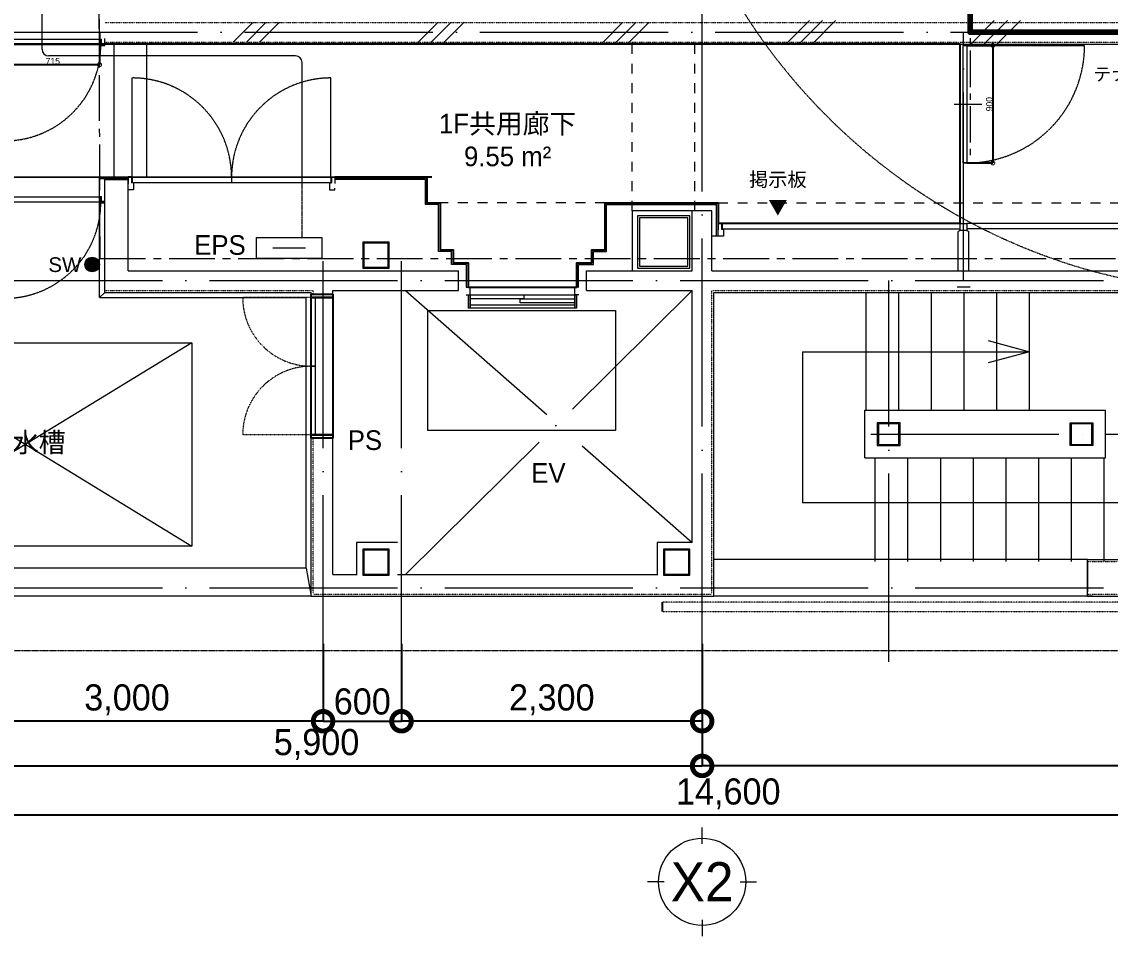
# Model space of a CAD drawing. Header units: millimetres. Extents: x 66582 to 239543, y 3715 to 66615.
# Drawn here: x 73208 to 81535, y 16918 to 23917 of the extents above; entities that cross this region are included whole.
import ezdxf

# ---------------------------------------------------------------- set-up
doc = ezdxf.new("R2010")
doc.units = ezdxf.units.MM
doc.set_wipeout_variables(frame=1)
for name, pattern in [('ACAD_ISO04W100', [30, 24, -3, 0, -3]), ('CENTER', [10.6, 7, -1.2, 1.2, -1.2]), ('DASHED1', [2.5, 1.25, -1.25]), ('ISO-08 一点鎖線', [9.144, 6.096, -0.762, 1.524, -0.762]), ('ISO-10 一点短鎖線', [4.699, 3.048, -0.762, 0.127, -0.762]), ('VW-01 短破線', [2.116125, 1.058062, -1.058062]), ('ラインタイプ-11', [2.116537, 1.058463, -1.058075]), ('ラインタイプ-15', [3.303674, 1.651837, -0.825919, 0.00254, -0.823379]), ('ラインタイプ-35', [1.058062, 0.352679, -0.705383])]:
    doc.linetypes.add(name, pattern=pattern)
doc.layers.get('Defpoints').update_dxf_attribs({"color": 252})
for name, color, linetype, lineweight in [('1-0通芯', 2, 'ACAD_ISO04W100', 5), ('1-1 躯体', 6, 'Continuous', 18), ('1-12 天伏図', 1, 'Continuous', 13), ('1-16 雑工事', 2, 'Continuous', 13), ('1-18 敷地境界線', 6, 'Continuous', 20), ('1-21 寸法', 3, 'Continuous', 13), ('1-3 内装仕上', 7, 'Continuous', 15), ('1-4 金属建具類', 1, 'Continuous', 13), ('10-12 ハッチ', 50, 'Continuous', 13), ('2-0 通芯（内装用）', 1, 'CENTER', 5), ('2-9 室名', 150, 'Continuous', 13), ('3-5 照明SW', 30, 'Continuous', 13), ('C-0 リースライン図', 11, 'Continuous', 30), ('一般', 7, 'Continuous', 5), ('非常照明_プロット', 7, 'Continuous', 5)]:
    doc.layers.add(name, color=color, linetype=linetype, lineweight=lineweight)
doc.styles.add('MSPゴシック', font='MS PGothic.ttf')
doc.styles.get("Standard").update_dxf_attribs({"font": 'arial.ttf'})
doc.dimstyles.new('YS100S', dxfattribs={"dimscale": 100, "dimtxt": 2.5, "dimasz": 3, "dimexe": 0, "dimexo": 0.5, "dimgap": 0.5, "dimtad": 1, "dimdsep": 46, "dimlunit": 6, "dimtxsty": 'MSPゴシック', "dimblk": 'DOTSMALL', "dimcen": 3, "dimclrd": 140, "dimclre": 8, "dimclrt": 256, "dimaunit": 1, "dimazin": 0, "dimtfac": 1, "dimtmove": 2, "dimatfit": 3, "dimldrblk": 'DOTSMALL', "dimfxl": 6, "dimfxlon": 1, "dimtolj": 1, "dimtzin": 0, "dimarcsym": 0})
doc.dimstyles.new('YS20S', dxfattribs={"dimscale": 20, "dimtxt": 2.5, "dimasz": 3, "dimexe": 0, "dimexo": 0, "dimgap": 0.1, "dimtad": 1, "dimdec": 3, "dimdsep": 46, "dimlunit": 6, "dimtxsty": 'MSPゴシック', "dimblk": 'DOTSMALL', "dimcen": -3, "dimclrd": 4, "dimclre": 8, "dimclrt": 256, "dimaunit": 1, "dimazin": 0, "dimtfac": 1, "dimtdec": 3, "dimtmove": 2, "dimatfit": 3, "dimldrblk": 'DOTSMALL', "dimfxl": 6, "dimtolj": 1, "dimtzin": 0, "dimarcsym": 1})

# ---------------------------------------------------------------- blocks, each defined once
blk = doc.blocks.new('_DotSmall')
at = {"color": 0, "linetype": 'ByBlock', "const_width": 0.5}
blk.add_lwpolyline([(-0.0625, 0, 1), (0.0625, 0, 1)], format="xyb", close=True, dxfattribs=at)
blk = doc.blocks.new('*D35')
at = {"layer": '1-21 寸法', "color": 8, "lineweight": -2, "ltscale": 80, "transparency": 16777216}
for p, q in [((72512.7, 18822), (72512.7, 18222)), ((78412.7, 18822), (78412.7, 18222))]:
    blk.add_line(p, q, dxfattribs=at)
at = {"layer": '1-21 寸法', "lineweight": -2, "ltscale": 80, "transparency": 16777216}
blk.add_line((72512.7, 18222), (78412.7, 18222), dxfattribs=at)
at = {"layer": 'Defpoints', "color": 0, "ltscale": 80, "transparency": 16777216}
for p in [(72512.7, 19205.8), (78412.7, 19205.8), (78412.7, 18222)]:
    blk.add_point(p, dxfattribs=at)
at = {"layer": '1-21 寸法', "lineweight": -2, "ltscale": 80, "transparency": 16777216, "xscale": 300, "yscale": 300, "zscale": 300, "rotation": 180}
blk.add_blockref('_DotSmall', (72512.7, 18222), dxfattribs=at)
at = {"layer": '1-21 寸法', "lineweight": -2, "ltscale": 80, "transparency": 16777216, "xscale": 300, "yscale": 300, "zscale": 300}
blk.add_blockref('_DotSmall', (78412.7, 18222), dxfattribs=at)
at = {"layer": '1-21 寸法', "ltscale": 80, "transparency": 16777216, "insert": (75462.7, 18385.7), "char_height": 200, "attachment_point": 5, "style": 'MSPゴシック'}
blk.add_mtext('\\A1;5,900', dxfattribs=at)
blk = doc.blocks.new('*D36')
at = {"layer": '1-21 寸法', "color": 8, "lineweight": -2, "ltscale": 80, "transparency": 16777216}
for p, q in [((78412.7, 18822), (78412.7, 18222)), ((85912.7, 18822), (85912.7, 18222))]:
    blk.add_line(p, q, dxfattribs=at)
at = {"layer": '1-21 寸法', "lineweight": -2, "ltscale": 80, "transparency": 16777216}
blk.add_line((85912.7, 18222), (78412.7, 18222), dxfattribs=at)
at = {"layer": 'Defpoints', "color": 0, "ltscale": 80, "transparency": 16777216}
for p in [(78412.7, 19205.8), (85912.7, 19205.8), (78412.7, 18222)]:
    blk.add_point(p, dxfattribs=at)
at = {"layer": '1-21 寸法', "lineweight": -2, "ltscale": 80, "transparency": 16777216, "xscale": 300, "yscale": 300, "zscale": 300, "rotation": 180}
blk.add_blockref('_DotSmall', (78412.7, 18222), dxfattribs=at)
at = {"layer": '1-21 寸法', "lineweight": -2, "ltscale": 80, "transparency": 16777216, "xscale": 300, "yscale": 300, "zscale": 300}
blk.add_blockref('_DotSmall', (85912.7, 18222), dxfattribs=at)
at = {"layer": '1-21 寸法', "ltscale": 80, "transparency": 16777216, "insert": (82162.7, 18385.7), "char_height": 200, "attachment_point": 5, "style": 'MSPゴシック'}
blk.add_mtext('\\A1;7,500', dxfattribs=at)
blk = doc.blocks.new('*D37')
at = {"layer": '1-21 寸法', "color": 8, "lineweight": -2, "ltscale": 80, "transparency": 16777216}
for p, q in [((75512.7, 19155.8), (75512.7, 18563.9)), ((76112.7, 19155.8), (76112.7, 18563.9))]:
    blk.add_line(p, q, dxfattribs=at)
at = {"layer": '1-21 寸法', "lineweight": -2, "ltscale": 80, "transparency": 16777216}
blk.add_line((75512.7, 18563.9), (76112.7, 18563.9), dxfattribs=at)
at = {"layer": 'Defpoints', "color": 0, "ltscale": 80, "transparency": 16777216}
for p in [(75512.7, 19205.8), (76112.7, 19205.8), (76112.7, 18563.9)]:
    blk.add_point(p, dxfattribs=at)
at = {"layer": '1-21 寸法', "lineweight": -2, "ltscale": 80, "transparency": 16777216, "xscale": 300, "yscale": 300, "zscale": 300, "rotation": 180}
blk.add_blockref('_DotSmall', (75512.7, 18563.9), dxfattribs=at)
at = {"layer": '1-21 寸法', "lineweight": -2, "ltscale": 80, "transparency": 16777216, "xscale": 300, "yscale": 300, "zscale": 300}
blk.add_blockref('_DotSmall', (76112.7, 18563.9), dxfattribs=at)
at = {"layer": '1-21 寸法', "ltscale": 80, "transparency": 16777216, "insert": (75812.7, 18713.9), "char_height": 200, "attachment_point": 5, "style": 'MSPゴシック'}
blk.add_mtext('\\A1;600', dxfattribs=at)
blk = doc.blocks.new('*D38')
at = {"layer": '1-21 寸法', "color": 8, "lineweight": -2, "ltscale": 80, "transparency": 16777216}
for p, q in [((76112.7, 19155.8), (76112.7, 18563.9)), ((78412.7, 19155.8), (78412.7, 18563.9))]:
    blk.add_line(p, q, dxfattribs=at)
at = {"layer": '1-21 寸法', "lineweight": -2, "ltscale": 80, "transparency": 16777216}
blk.add_line((78412.7, 18563.9), (76112.7, 18563.9), dxfattribs=at)
at = {"layer": 'Defpoints', "color": 0, "ltscale": 80, "transparency": 16777216}
for p in [(76112.7, 19205.8), (78412.7, 19205.8), (76112.7, 18563.9)]:
    blk.add_point(p, dxfattribs=at)
at = {"layer": '1-21 寸法', "lineweight": -2, "ltscale": 80, "transparency": 16777216, "xscale": 300, "yscale": 300, "zscale": 300, "rotation": 180}
blk.add_blockref('_DotSmall', (76112.7, 18563.9), dxfattribs=at)
at = {"layer": '1-21 寸法', "lineweight": -2, "ltscale": 80, "transparency": 16777216, "xscale": 300, "yscale": 300, "zscale": 300}
blk.add_blockref('_DotSmall', (78412.7, 18563.9), dxfattribs=at)
at = {"layer": '1-21 寸法', "ltscale": 80, "transparency": 16777216, "insert": (77262.7, 18727.5), "char_height": 200, "attachment_point": 5, "style": 'MSPゴシック'}
blk.add_mtext('\\A1;2,300', dxfattribs=at)
blk = doc.blocks.new('*D40')
at = {"layer": '1-21 寸法', "color": 8, "lineweight": -2, "ltscale": 80, "transparency": 16777216}
for p, q in [((71312.7, 18444.2), (71312.7, 17844.2)), ((85912.7, 18444.2), (85912.7, 17844.2))]:
    blk.add_line(p, q, dxfattribs=at)
at = {"layer": '1-21 寸法', "lineweight": -2, "ltscale": 80, "transparency": 16777216}
blk.add_line((85912.7, 17844.2), (71312.7, 17844.2), dxfattribs=at)
at = {"layer": 'Defpoints', "color": 0, "ltscale": 80, "transparency": 16777216}
for p in [(71312.7, 19526.6), (85912.7, 19205.8), (71312.7, 17844.2)]:
    blk.add_point(p, dxfattribs=at)
at = {"layer": '1-21 寸法', "lineweight": -2, "ltscale": 80, "transparency": 16777216, "xscale": 300, "yscale": 300, "zscale": 300, "rotation": 180}
blk.add_blockref('_DotSmall', (71312.7, 17844.2), dxfattribs=at)
at = {"layer": '1-21 寸法', "lineweight": -2, "ltscale": 80, "transparency": 16777216, "xscale": 300, "yscale": 300, "zscale": 300}
blk.add_blockref('_DotSmall', (85912.7, 17844.2), dxfattribs=at)
at = {"layer": '1-21 寸法', "ltscale": 80, "transparency": 16777216, "insert": (78612.7, 18007.9), "char_height": 200, "attachment_point": 5, "style": 'MSPゴシック'}
blk.add_mtext('\\A1;14,600', dxfattribs=at)
blk = doc.blocks.new('*D44')
at = {"layer": '1-21 寸法', "color": 8, "lineweight": -2, "ltscale": 80, "transparency": 16777216}
for p, q in [((72512.7, 19155.8), (72512.7, 18563.9)), ((75512.7, 19155.8), (75512.7, 18563.9))]:
    blk.add_line(p, q, dxfattribs=at)
at = {"layer": '1-21 寸法', "lineweight": -2, "ltscale": 80, "transparency": 16777216}
blk.add_line((75512.7, 18563.9), (72512.7, 18563.9), dxfattribs=at)
at = {"layer": 'Defpoints', "color": 0, "ltscale": 80, "transparency": 16777216}
for p in [(72512.7, 19205.8), (75512.7, 19205.8), (72512.7, 18563.9)]:
    blk.add_point(p, dxfattribs=at)
at = {"layer": '1-21 寸法', "lineweight": -2, "ltscale": 80, "transparency": 16777216, "xscale": 300, "yscale": 300, "zscale": 300, "rotation": 180}
blk.add_blockref('_DotSmall', (72512.7, 18563.9), dxfattribs=at)
at = {"layer": '1-21 寸法', "lineweight": -2, "ltscale": 80, "transparency": 16777216, "xscale": 300, "yscale": 300, "zscale": 300}
blk.add_blockref('_DotSmall', (75512.7, 18563.9), dxfattribs=at)
at = {"layer": '1-21 寸法', "ltscale": 80, "transparency": 16777216, "insert": (74012.7, 18727.5), "char_height": 200, "attachment_point": 5, "style": 'MSPゴシック'}
blk.add_mtext('\\A1;3,000', dxfattribs=at)
blk = doc.blocks.new('*D27')
at = {"layer": 'Defpoints', "color": 8, "lineweight": -2, "ltscale": 80, "transparency": 16777216}
for p, q in [((73087.7, 23836), (73087.7, 23588.2)), ((73802.7, 23834.3), (73802.7, 23588.2))]:
    blk.add_line(p, q, dxfattribs=at)
at = {"layer": 'Defpoints', "color": 4, "lineweight": -2, "ltscale": 80, "transparency": 16777216}
blk.add_line((73802.7, 23588.2), (73087.7, 23588.2), dxfattribs=at)
at = {"layer": 'Defpoints', "color": 0, "ltscale": 80, "transparency": 16777216}
for p in [(73087.7, 23836), (73802.7, 23834.3), (73087.7, 23588.2)]:
    blk.add_point(p, dxfattribs=at)
at = {"layer": 'Defpoints', "color": 4, "lineweight": -2, "ltscale": 80, "transparency": 16777216, "xscale": 60, "yscale": 60, "zscale": 60, "rotation": 180}
blk.add_blockref('_DotSmall', (73087.7, 23588.2), dxfattribs=at)
at = {"layer": 'Defpoints', "color": 4, "lineweight": -2, "ltscale": 80, "transparency": 16777216, "xscale": 60, "yscale": 60, "zscale": 60}
blk.add_blockref('_DotSmall', (73802.7, 23588.2), dxfattribs=at)
at = {"layer": 'Defpoints', "ltscale": 80, "transparency": 16777216, "insert": (73445.2, 23615.2), "char_height": 50, "attachment_point": 5, "style": 'MSPゴシック'}
blk.add_mtext('\\A1;715', dxfattribs=at)
blk = doc.blocks.new('*D28')
at = {"layer": 'Defpoints', "color": 8, "lineweight": -2, "ltscale": 80, "transparency": 16777216}
for p, q in [((80438.7, 23736), (80636.9, 23736)), ((80438.7, 22836), (80636.9, 22836))]:
    blk.add_line(p, q, dxfattribs=at)
at = {"layer": 'Defpoints', "color": 4, "lineweight": -2, "ltscale": 80, "transparency": 16777216}
blk.add_line((80636.9, 23736), (80636.9, 22836), dxfattribs=at)
at = {"layer": 'Defpoints', "color": 0, "ltscale": 80, "transparency": 16777216}
for p in [(80438.7, 23736), (80438.7, 22836), (80636.9, 22836)]:
    blk.add_point(p, dxfattribs=at)
at = {"layer": 'Defpoints', "color": 4, "lineweight": -2, "ltscale": 80, "transparency": 16777216, "xscale": 60, "yscale": 60, "zscale": 60}
for p, rotation in [((80636.9, 23736), 90), ((80636.9, 22836), 270)]:
    blk.add_blockref('_DotSmall', p, dxfattribs=dict(at, rotation=rotation))
at = {"layer": 'Defpoints', "ltscale": 80, "transparency": 16777216, "insert": (80609.9, 23286), "char_height": 50, "attachment_point": 5, "rotation": 90, "style": 'MSPゴシック'}
blk.add_mtext('\\A1;900', dxfattribs=at)
blk = doc.blocks.new('グループ-1760')
at = {"layer": '非常照明_プロット', "color": 94, "linetype": 'VW-01 短破線', "lineweight": 18, "true_color": 0x00aa00, "transparency": 33554687}
blk.add_circle((2864.1, 39887.7), 4600, dxfattribs=at)
blk = doc.blocks.new('グループ-22')
at = {"color": 255, "linetype": 'Continuous', "lineweight": 20, "transparency": 33554687}
blk.add_wipeout([(51034.2, 16439.4), (51534.2, 16439.4), (51534.2, 16279.4), (51034.2, 16279.4)], dxfattribs=at).dxf.layer = '一般'
at = {"layer": '一般', "color": 7, "linetype": 'Continuous', "lineweight": 20, "transparency": 33554687}
blk.add_line((51159.2, 16359.4), (51409.2, 16359.4), dxfattribs=at)
at = {"layer": '一般', "color": 7, "linetype": 'Continuous', "lineweight": 20, "transparency": 33554687, "flags": 128}
blk.add_lwpolyline([(51034.2, 16439.4), (51534.2, 16439.4), (51534.2, 16279.4), (51034.2, 16279.4)], close=True, dxfattribs=at)

msp = doc.modelspace()

# ---------------------------------------------------------------- hatches: boundary and pattern name
at = {"layer": '10-12 ハッチ', "true_color": 0xaaaaaa, "transparency": 33554687}
h = msp.add_hatch(dxfattribs=at)
h.set_pattern_fill('RC', color=253, scale=50, style=0, pattern_type=2)
h.set_pattern_definition([(45, (79104.3, 63394.6), (-707.107, 707.107), []), (45, (79204.3, 63394.6), (-707.107, 707.107), []), (45, (79304.3, 63394.6), (-707.107, 707.107), [])])
h.paths.add_polyline_path([(85182.6818, 29470.9572), (85857.6814, 29480.9571), (85857.6814, 29065.9574), (85872.6814, 29065.9574), (85872.6814, 29050.9574), (86022.6814, 29050.9574), (86022.6814, 29650.9572), (79274.6814, 29650.9572), (79274.6814, 29470.9572)])
h.paths.add_polyline_path([(85857.6814, 29060.9573), (85855.1816, 29050.9574), (85857.6814, 29050.9574)])
h.paths.add_polyline_path([(71247.2739, 29650.9572), (71247.2739, 25450.6727), (71269.117, 25450.6727), (71269.117, 24913.6906), (71247.2739, 24913.6906), (71247.2739, 23275.9572), (72567.6816, 23275.9572), (72567.6816, 22470.957), (72567.6818, 22470.957), (72747.6816, 22470.957), (72747.6816, 22543.4572), (73047.6816, 22543.4572), (73047.6814, 22543.4572), (73047.6814, 22708.4572), (73047.6816, 22708.4572), (72732.6816, 22708.4572), (72732.6816, 23760.9572), (73047.6816, 23760.9572), (73047.6814, 23760.9572), (73047.6814, 23910.9572), (73047.6816, 23910.9572), (72567.6816, 23910.9572), (72567.6816, 23425.9572), (71427.2739, 23425.9572), (71427.2739, 29470.9572), (72567.6818, 29470.9572), (72567.6818, 29050.9574), (73047.6814, 29050.9574), (73047.6814, 29050.9572), (73047.6814, 29470.9572), (77877.6818, 29470.9572), (77877.6818, 29050.9574), (78357.6814, 29050.9574), (78357.6814, 29470.9572), (78467.6814, 29470.9572), (78467.6814, 29650.9572)])
h.paths.add_polyline_path([(72607.6818, 29437.1109), (72607.6818, 29144.8035), (72607.6818, 29090.9574), (72661.5279, 29090.9574), (72953.8353, 29090.9574), (73007.6814, 29090.9574), (73007.6814, 29144.8035), (73007.6814, 29437.1109), (73007.6814, 29490.957), (72953.8353, 29490.957), (72661.5279, 29490.957), (72607.6818, 29490.957)], flags=16)
h.paths.add_polyline_path([(72623.0664, 29437.1109), (72623.0664, 29144.8035), (72623.0664, 29106.342), (72661.5279, 29106.342), (72953.8353, 29106.342), (72992.2968, 29106.342), (72992.2968, 29144.8035), (72992.2968, 29437.1109), (72992.2968, 29475.5724), (72953.8353, 29475.5724), (72661.5279, 29475.5724), (72623.0664, 29475.5724)], flags=0)
h.paths.add_polyline_path([(77917.6818, 29437.1109), (77917.6818, 29144.8035), (77917.6818, 29090.9574), (77971.5279, 29090.9574), (78263.8353, 29090.9574), (78317.6814, 29090.9574), (78317.6814, 29144.8035), (78317.6814, 29437.1109), (78317.6814, 29490.957), (78263.8353, 29490.957), (77971.5279, 29490.957), (77917.6818, 29490.957)], flags=16)
h.paths.add_polyline_path([(77933.0664, 29437.1109), (77933.0664, 29144.8035), (77933.0664, 29106.342), (77971.5279, 29106.342), (78263.8353, 29106.342), (78302.2968, 29106.342), (78302.2968, 29144.8035), (78302.2968, 29437.1109), (78302.2968, 29475.5724), (78263.8353, 29475.5724), (77971.5279, 29475.5724), (77933.0664, 29475.5724)], flags=0)
h.paths.add_polyline_path([(71269.117, 24913.6906), (71269.117, 25450.6727), (71247.2739, 25450.6727), (71247.2739, 24913.6906)])
h.paths.add_polyline_path([(73842.6816, 23760.9572), (77877.6818, 23760.9572), (77877.6818, 23910.9572), (73842.6816, 23910.9572)])
h.paths.add_polyline_path([(77877.6818, 23910.9572), (77877.6818, 23760.9572), (78357.6814, 23760.9572), (78357.6814, 23910.9572)])
h.paths.add_polyline_path([(78357.6814, 23910.9572), (78357.6814, 23760.9572), (78357.6814, 23745.9572), (84172.6816, 23745.9572), (84172.6816, 23545.9572), (85862.6816, 23545.9572), (85862.6816, 21990.9574), (85377.6818, 21990.9574), (85367.6816, 21990.9574), (85367.6816, 22765.9572), (85217.6816, 22765.9572), (85217.6816, 21855.9572), (86012.6816, 21855.9572), (86012.6816, 23725.9572), (84352.6816, 23725.9572), (84352.6816, 23925.9572), (78357.6814, 23925.9572)])
at = {"layer": '3-5 照明SW'}
h = msp.add_hatch(dxfattribs=at)
h.set_pattern_fill('_USER', color=256, scale=6, angle=90, pattern_type=0)
h.set_pattern_definition([(90, (138213.6066, 24826.32), (-6, 4e-16), [])])
h.paths.add_polyline_path([(73690.1816, 22059.006, 1), (73802.6816, 22059.006, 1)])

# ---------------------------------------------------------------- linework, layer by layer
for p, q in [((75422.6816, 21805.8034), (75422.6816, 21830.9572)), ((75422.6816, 21830.9572), (75587.6816, 21830.9572)), ((75587.6816, 21830.9572), (75587.6816, 21805.8034)), ((75587.6816, 21805.8034), (75422.6816, 21805.8034)), ((75422.6816, 20756.111), (75422.6816, 21805.8034)), ((75422.6816, 21805.8034), (75587.6816, 21805.8034)), ((75587.6816, 21805.8034), (75587.6816, 20756.111)), ((75422.6816, 20730.9572), (75422.6816, 20756.111)), ((75422.6816, 20756.111), (75587.6816, 20756.111)), ((75587.6816, 20756.111), (75422.6816, 20756.111)), ((75587.6816, 20756.111), (75587.6816, 20730.9572)), ((75587.6816, 20730.9572), (75422.6816, 20730.9572))]:
    msp.add_line(p, q)
at = {"layer": '1-0通芯', "ltscale": 60, "transparency": 33554687}
for p, q in [((78412.6816, 19018.8894), (78412.6816, 30174.2969)), ((78412.6816, 19018.8894), (78412.6816, 30174.2969)), ((80462.6767, 29585.9572), (80462.6767, 23835.9572)), ((80462.6767, 29585.9572), (80462.6767, 23835.9572)), ((71312.6816, 23835.9572), (84262.6816, 23835.9572)), ((71312.6816, 23835.9572), (84262.6816, 23835.9572)), ((80412.6816, 21935.9572), (80412.6816, 23835.9572)), ((80412.6816, 21935.9572), (80412.6816, 23835.9572)), ((80386.6816, 22319.9571), (80371.6816, 22311.2969)), ((80386.6816, 22319.9571), (80371.6816, 22311.2969)), ((80438.6816, 22319.9571), (80453.6816, 22311.2969)), ((80438.6816, 22319.9571), (80453.6816, 22311.2969)), ((80371.6816, 22010.9572), (80371.6816, 22311.2969)), ((80371.6816, 22010.9572), (80371.6816, 22311.2969)), ((80453.6816, 22010.9572), (80453.6816, 22311.2969)), ((80453.6816, 22010.9572), (80453.6816, 22311.2969)), ((75512.6816, 18853.8894), (75512.6816, 22085.8201)), ((75512.6816, 18853.8894), (75512.6816, 22085.8201)), ((76112.6816, 18853.8894), (76112.6816, 22085.8201)), ((76112.6816, 18853.8894), (76112.6816, 22085.8201)), ((69243.0049, 21935.9572), (88529.31, 21935.9572)), ((69243.0049, 21935.9572), (88529.31, 21935.9572)), ((79840.1816, 19018.8894), (79840.1816, 21935.9572)), ((79840.1816, 19018.8894), (79840.1816, 21935.9572)), ((76142.6816, 21860.9572), (78337.6816, 19930.9572)), ((76142.6816, 19685.9572), (78337.6816, 21860.9572)), ((76142.6816, 21860.9572), (78337.6816, 19930.9572)), ((76142.6816, 19685.9572), (78337.6816, 21860.9572)), ((79702.6816, 20760.9572), (81452.6816, 20760.9572)), ((79702.6816, 20760.9572), (81452.6816, 20760.9572)), ((69243.0049, 19585.9572), (90458.2195, 19585.9572)), ((69243.0049, 19585.9572), (90458.2195, 19585.9572))]:
    msp.add_line(p, q, dxfattribs=at)
msp.add_lwpolyline([(80386.6816, 22371.9571), (80438.6816, 22371.9571), (80438.6816, 22319.9571), (80386.6816, 22319.9571)], close=True, dxfattribs=at)
msp.add_lwpolyline([(80386.6816, 22371.9571), (80438.6816, 22371.9571), (80438.6816, 22319.9571), (80386.6816, 22319.9571)], close=True, dxfattribs=at)
at = {"layer": '1-1 躯体', "linetype": 'ラインタイプ-35'}
for p, q in [((73842.6816, 23910.9572), (84337.6816, 23910.9572)), ((73842.6816, 23760.9572), (84187.6816, 23760.9572)), ((73842.6816, 21860.9572), (75437.6816, 21860.9572)), ((75437.6816, 21830.9572), (75437.6816, 21860.9572)), ((78487.6816, 19535.9572), (78487.6816, 21860.9572)), ((78487.6816, 21860.9572), (83397.6816, 21860.9572)), ((75437.6816, 19535.9572), (75437.6816, 20730.9572)), ((81361.7482, 19785.9572), (83312.6816, 19785.9572)), ((75437.6816, 19535.9572), (78487.6816, 19535.9572)), ((81361.7482, 19535.9572), (86912.6816, 19535.9572))]:
    msp.add_line(p, q, dxfattribs=at)
at = {"layer": '1-1 躯体'}
for p, q in [((73842.6816, 23745.9572), (84172.6816, 23745.9572)), ((77877.6818, 22470.957), (77877.6818, 22010.9572)), ((78487.6816, 22470.957), (77877.6818, 22470.957)), ((77917.6818, 22430.957), (77917.6818, 22030.9574)), ((78317.6814, 22430.957), (77917.6818, 22430.957)), ((77933.0664, 22415.5724), (77933.0664, 22046.342)), ((78302.2968, 22415.5724), (77933.0664, 22415.5724)), ((78263.8353, 22430.957), (77971.5279, 22430.957)), ((78263.8353, 22430.957), (77971.5279, 22430.957)), ((78263.8353, 22415.5724), (77971.5279, 22415.5724)), ((78263.8353, 22415.5724), (77971.5279, 22415.5724)), ((78302.2968, 22046.342), (78302.2968, 22415.5724)), ((78317.6814, 22030.9574), (78317.6814, 22430.957)), ((78337.6816, 22010.9572), (78337.6816, 22470.957)), ((78487.6816, 22010.9572), (78487.6816, 22470.957)), ((77917.6818, 22377.1109), (77917.6818, 22084.8035)), ((77917.6818, 22377.1109), (77917.6818, 22084.8035)), ((77933.0664, 22377.1109), (77933.0664, 22084.8035)), ((77933.0664, 22377.1109), (77933.0664, 22084.8035)), ((78302.2968, 22084.8035), (78302.2968, 22377.1109)), ((78302.2968, 22084.8035), (78302.2968, 22377.1109)), ((78317.6814, 22084.8035), (78317.6814, 22377.1109)), ((78317.6814, 22084.8035), (78317.6814, 22377.1109)), ((78535.1816, 22275.9572), (78487.6816, 22275.9572)), ((75817.6818, 22230.9572), (75817.6818, 22030.9574)), ((76017.6816, 22230.9572), (75817.6818, 22230.9572)), ((75817.6818, 22204.0341), (75817.6818, 22057.8804)), ((75817.6818, 22204.0341), (75817.6818, 22057.8804)), ((75825.3741, 22223.2649), (75825.3741, 22038.6497)), ((76009.9893, 22223.2649), (75825.3741, 22223.2649)), ((75825.3741, 22204.0341), (75825.3741, 22057.8804)), ((75825.3741, 22204.0341), (75825.3741, 22057.8804)), ((75990.7586, 22230.9572), (75844.6049, 22230.9572)), ((75990.7586, 22230.9572), (75844.6049, 22230.9572)), ((75990.7586, 22223.2649), (75844.6049, 22223.2649)), ((75990.7586, 22223.2649), (75844.6049, 22223.2649)), ((76009.9893, 22038.6497), (76009.9893, 22223.2649)), ((76009.9893, 22057.8804), (76009.9893, 22204.0341)), ((76009.9893, 22057.8804), (76009.9893, 22204.0341)), ((76017.6816, 22030.9574), (76017.6816, 22230.9572)), ((76017.6816, 22057.8804), (76017.6816, 22204.0341)), ((76017.6816, 22057.8804), (76017.6816, 22204.0341)), ((74022.6816, 22010.9572), (76548.6816, 22010.9572)), ((75817.6818, 22030.9574), (76017.6816, 22030.9574)), ((75825.3741, 22038.6497), (76009.9893, 22038.6497)), ((75844.6049, 22038.6497), (75990.7586, 22038.6497)), ((75844.6049, 22038.6497), (75990.7586, 22038.6497)), ((75844.6049, 22030.9574), (75990.7586, 22030.9574)), ((75844.6049, 22030.9574), (75990.7586, 22030.9574)), ((76548.6816, 21860.9572), (76548.6816, 22010.9572)), ((77528.6816, 21860.9572), (77528.6816, 22010.9572)), ((77528.6816, 22010.9572), (78337.6816, 22010.9572)), ((77917.6818, 22030.9574), (78317.6814, 22030.9574)), ((77933.0664, 22046.342), (78302.2968, 22046.342)), ((77971.5279, 22046.342), (78263.8353, 22046.342)), ((77971.5279, 22046.342), (78263.8353, 22046.342)), ((77971.5279, 22030.9574), (78263.8353, 22030.9574)), ((77971.5279, 22030.9574), (78263.8353, 22030.9574)), ((78487.6816, 22010.9572), (83237.6816, 22010.9572)), ((73842.6816, 21845.9572), (73802.6816, 21805.9572)), ((73842.6816, 21845.9572), (75422.6816, 21845.9572)), ((75422.6816, 21830.9572), (75422.6816, 21845.9572)), ((75587.6816, 21860.9572), (76548.6816, 21860.9572)), ((75587.6816, 21805.8034), (75587.6816, 21860.9572)), ((76187.6816, 21860.9572), (76548.6816, 21860.9572)), ((76608.6816, 21885.9572), (76638.6816, 21885.9572)), ((77049.9309, 21825.9572), (77049.9309, 21795.9572)), ((77468.6816, 21885.9572), (77438.6816, 21885.9572)), ((77528.6816, 21860.9572), (78242.6816, 21860.9572)), ((77528.6816, 21860.9572), (78337.6816, 21860.9572)), ((78337.6816, 19930.9572), (78337.6816, 21860.9572)), ((78502.6816, 21845.9572), (83412.6816, 21845.9572)), ((78502.6816, 19520.9572), (78502.6816, 21845.9572)), ((73802.6816, 21805.9572), (75382.6816, 21805.9572)), ((75382.6816, 19735.9572), (75382.6816, 21805.9572)), ((76624.9309, 21750.9572), (77431.1801, 21750.9572)), ((77019.9309, 21765.9572), (77019.9309, 21795.9572)), ((77431.1801, 21750.9572), (77444.9309, 21751.6664)), ((76314.9309, 21708.1802), (77749.9309, 21708.1802)), ((76314.9309, 20789.9307), (76314.9309, 21708.1802)), ((77749.9309, 21708.1802), (77749.9309, 20789.9307)), ((79657.6816, 20943.4572), (81497.6816, 20943.4572)), ((79657.6816, 20578.4572), (79657.6816, 20943.4572)), ((81497.6816, 20578.4572), (81497.6816, 20943.4572)), ((75587.6816, 19685.9572), (75587.6816, 20756.111)), ((77749.9309, 20789.9307), (76314.9309, 20789.9307)), ((81497.6816, 20760.9572), (83247.6816, 20760.9572)), ((75422.6816, 19520.9572), (75422.6816, 20730.9572)), ((79657.6816, 20578.4572), (81497.6816, 20578.4572)), ((76082.6816, 19930.9572), (75767.6818, 19930.9572)), ((75767.6818, 19930.9572), (75767.6818, 19680.9574)), ((78337.6816, 19930.9572), (78067.6817, 19930.9572)), ((78067.6817, 19930.9572), (78067.6817, 19680.9574)), ((75817.6818, 19880.9572), (75817.6818, 19680.9574)), ((76017.6816, 19880.9572), (75817.6818, 19880.9572)), ((75817.6818, 19854.0341), (75817.6818, 19707.8804)), ((75817.6818, 19854.0341), (75817.6818, 19707.8804)), ((75825.3741, 19873.2649), (75825.3741, 19688.6497)), ((76009.9893, 19873.2649), (75825.3741, 19873.2649)), ((75825.3741, 19854.0341), (75825.3741, 19707.8804)), ((75825.3741, 19854.0341), (75825.3741, 19707.8804)), ((75990.7586, 19880.9572), (75844.6049, 19880.9572)), ((75990.7586, 19880.9572), (75844.6049, 19880.9572)), ((75990.7586, 19873.2649), (75844.6049, 19873.2649)), ((75990.7586, 19873.2649), (75844.6049, 19873.2649)), ((76009.9893, 19688.6497), (76009.9893, 19873.2649)), ((76009.9893, 19707.8804), (76009.9893, 19854.0341)), ((76009.9893, 19707.8804), (76009.9893, 19854.0341)), ((76017.6816, 19680.9574), (76017.6816, 19880.9572)), ((76017.6816, 19707.8804), (76017.6816, 19854.0341)), ((76017.6816, 19707.8804), (76017.6816, 19854.0341)), ((78117.6817, 19880.9572), (78117.6817, 19680.9574)), ((78317.6815, 19880.9572), (78117.6817, 19880.9572)), ((78117.6817, 19854.0341), (78117.6817, 19707.8804)), ((78117.6817, 19854.0341), (78117.6817, 19707.8804)), ((78125.374, 19873.2649), (78125.374, 19688.6497)), ((78309.9892, 19873.2649), (78125.374, 19873.2649)), ((78125.374, 19854.0341), (78125.374, 19707.8804)), ((78125.374, 19854.0341), (78125.374, 19707.8804)), ((78290.7585, 19880.9572), (78144.6048, 19880.9572)), ((78290.7585, 19880.9572), (78144.6048, 19880.9572)), ((78290.7585, 19873.2649), (78144.6048, 19873.2649)), ((78290.7585, 19873.2649), (78144.6048, 19873.2649)), ((78309.9892, 19688.6497), (78309.9892, 19873.2649)), ((78309.9892, 19707.8804), (78309.9892, 19854.0341)), ((78309.9892, 19707.8804), (78309.9892, 19854.0341)), ((78317.6815, 19680.9574), (78317.6815, 19880.9572)), ((78317.6815, 19707.8804), (78317.6815, 19854.0341)), ((78317.6815, 19707.8804), (78317.6815, 19854.0341)), ((75382.6816, 19735.9572), (71612.2739, 19735.9572)), ((75382.6816, 19735.9572), (75422.6816, 19520.9572)), ((81361.7482, 19800.9572), (78502.6816, 19800.9572)), ((81361.7482, 19800.9572), (82987.6816, 19800.9572)), ((75587.6816, 19685.9572), (75767.6818, 19685.9572)), ((75817.6818, 19680.9574), (76017.6816, 19680.9574)), ((75825.3741, 19688.6497), (76009.9893, 19688.6497)), ((75844.6049, 19688.6497), (75990.7586, 19688.6497)), ((75844.6049, 19688.6497), (75990.7586, 19688.6497)), ((75844.6049, 19680.9574), (75990.7586, 19680.9574)), ((75844.6049, 19680.9574), (75990.7586, 19680.9574)), ((76082.6816, 19685.9572), (78067.6817, 19685.9572)), ((78117.6817, 19680.9574), (78317.6815, 19680.9574)), ((78125.374, 19688.6497), (78309.9892, 19688.6497)), ((78144.6048, 19688.6497), (78290.7585, 19688.6497)), ((78144.6048, 19688.6497), (78290.7585, 19688.6497)), ((78144.6048, 19680.9574), (78290.7585, 19680.9574)), ((78144.6048, 19680.9574), (78290.7585, 19680.9574)), ((75422.6816, 19520.9572), (71247.2739, 19520.9572)), ((75422.6816, 19520.9572), (78502.6816, 19520.9572)), ((81361.7482, 19520.9572), (86912.6816, 19520.9572))]:
    msp.add_line(p, q, dxfattribs=at)
at = {"layer": '1-1 躯体', "linetype": 'Continuous', "transparency": 33554687}
for p, q in [((73802.6816, 21805.9572), (73802.6816, 22720.9572)), ((73842.6816, 21845.9572), (73842.6816, 22720.9572)), ((73842.6816, 22708.4572), (74022.6816, 22708.4572)), ((74022.6816, 22010.9572), (74022.6816, 22720.9572)), ((80462.6816, 21885.9572), (80362.6816, 21885.9572)), ((71961.7482, 21460.9719), (74508.4172, 19903.9041)), ((74508.4172, 21460.9719), (71961.7482, 19903.9041)), ((79179.7924, 21391.3894), (80917.6816, 21391.3894)), ((79179.7924, 21391.3894), (79179.7924, 20236.3894)), ((82987.6816, 20236.3894), (79179.7924, 20236.3894)), ((81361.7482, 19520.9572), (81361.7482, 19800.9572)), ((81361.7482, 19775.4233), (81361.7482, 19553.8894)), ((81401.7482, 19520.9572), (78502.6816, 19520.9572))]:
    msp.add_line(p, q, dxfattribs=at)
at = {"layer": '1-1 躯体', "color": 7, "linetype": 'Continuous', "transparency": 33554687}
for p, q in [((75422.6816, 21805.8034), (75422.6816, 21830.9572)), ((75422.6816, 21830.9572), (75587.6816, 21830.9572)), ((75587.6816, 21830.9572), (75587.6816, 21805.8034)), ((75587.6816, 21805.8034), (75422.6816, 21805.8034)), ((75422.6816, 20756.111), (75422.6816, 21805.8034)), ((75422.6816, 21805.8034), (75587.6816, 21805.8034)), ((75422.6816, 21280.9572), (75422.6816, 21805.8034)), ((75422.6816, 21805.8034), (75452.6922, 21805.8034)), ((75452.6922, 21805.8034), (75452.6922, 21280.9572)), ((75587.6816, 21805.8034), (75587.6816, 20756.111)), ((75452.6922, 21280.9572), (75422.6816, 21280.9572)), ((75422.6816, 20756.111), (75422.6816, 21280.9572)), ((75422.6816, 21280.9572), (75452.6922, 21280.9572)), ((75452.6922, 21280.9572), (75452.6922, 20756.111)), ((75422.6816, 20730.9572), (75422.6816, 20756.111)), ((75422.6816, 20756.111), (75587.6816, 20756.111)), ((75587.6816, 20756.111), (75422.6816, 20756.111)), ((75452.6922, 20756.111), (75422.6816, 20756.111)), ((75587.6816, 20756.111), (75587.6816, 20730.9572)), ((75587.6816, 20730.9572), (75422.6816, 20730.9572))]:
    msp.add_line(p, q, dxfattribs=at)
at = {"layer": '1-1 躯体', "color": 7, "linetype": 'ラインタイプ-15', "transparency": 33554687}
for p, q in [((75422.6816, 21805.8102), (74897.8468, 21805.8102)), ((75422.6816, 21280.9602), (75422.6816, 21805.8102)), ((75422.6816, 21280.9542), (75422.6816, 20756.1042)), ((75422.6816, 20756.1042), (74897.8468, 20756.1042))]:
    msp.add_line(p, q, dxfattribs=at)
at = {"layer": '1-1 躯体', "linetype": 'ラインタイプ-11', "transparency": 33554687}
for p, q in [((89211.3853, 19473.8894), (78106.8545, 19473.8894)), ((78106.8545, 19403.8894), (89311.6064, 19403.8894))]:
    msp.add_line(p, q, dxfattribs=at)
at = {"layer": '1-1 躯体', "linetype": 'Continuous', "transparency": 33554687, "flags": 128}
msp.add_lwpolyline([(71961.7482, 21460.9719), (74508.4172, 21460.9719), (74508.4172, 19903.9041), (71961.7482, 19903.9041)], close=True, dxfattribs=at)
msp.add_lwpolyline([(80600.1816, 21476.4633), (80917.6816, 21391.3894), (80600.1816, 21306.3156)], dxfattribs=at)
at = {"layer": '1-1 躯体'}
for points in [[(79752.6816, 20848.4572), (79752.6816, 20673.4572), (79927.6816, 20673.4572), (79927.6816, 20848.4572)], [(79761.6816, 20839.4572), (79761.6816, 20682.4572), (79918.6816, 20682.4572), (79918.6816, 20839.4572)], [(81402.6816, 20848.4572), (81402.6816, 20673.4572), (81227.6816, 20673.4572), (81227.6816, 20848.4572)], [(81236.6816, 20839.4572), (81236.6816, 20682.4572), (81393.6816, 20682.4572), (81393.6816, 20839.4572)]]:
    msp.add_lwpolyline(points, close=True, dxfattribs=at)
at = {"layer": '1-1 躯体', "color": 7, "linetype": 'ラインタイプ-15', "transparency": 33554687}
for centre, start, end in [((75422.6892, 21805.8027), 179.99917378, 269.99917376), ((75422.6892, 20756.1117), 90.00082624, 180.00082622)]:
    msp.add_arc(centre, 524.8424, start, end, dxfattribs=at)
at = {"layer": '1-12 天伏図', "linetype": 'DASHED1', "ltscale": 60, "transparency": 33554687}
for p, q in [((77877.6818, 22470.957), (77877.6818, 23745.9572)), ((78357.6814, 22470.9572), (78357.6814, 23745.9572)), ((77669.6816, 22530.9572), (76407.6816, 22530.9572)), ((78535.1816, 22530.9572), (85202.6816, 22530.9572))]:
    msp.add_line(p, q, dxfattribs=at)
at = {"layer": '1-16 雑工事', "ltscale": 80}
for p, q in [((73912.6816, 23745.9572), (73912.6816, 22726.9571)), ((74162.6816, 23745.9572), (74162.6816, 22726.9571)), ((79667.6816, 20943.4572), (79667.6816, 21840.9572)), ((79917.6816, 20943.4572), (79917.6816, 21840.9572)), ((80167.6816, 20943.4572), (80167.6816, 21840.9572)), ((80417.6816, 20943.4572), (80417.6816, 21840.9572)), ((80667.6816, 20943.4572), (80667.6816, 21840.9572)), ((80917.6816, 20943.4572), (80917.6816, 21840.9572)), ((79737.6816, 19785.9572), (79737.6816, 20578.4572)), ((79987.6816, 19785.9572), (79987.6816, 20578.4572)), ((80237.6816, 19785.9572), (80237.6816, 20578.4572)), ((80487.6816, 19785.9572), (80487.6816, 20578.4572)), ((80737.6816, 19785.9572), (80737.6816, 20578.4572)), ((80987.6816, 19785.9572), (80987.6816, 20578.4572)), ((81237.6816, 19785.9572), (81237.6816, 20578.4572)), ((81487.6816, 19785.9572), (81487.6816, 20578.4572))]:
    msp.add_line(p, q, dxfattribs=at)
at = {"layer": '1-18 敷地境界線', "color": 10, "linetype": 'CENTER', "ltscale": 50}
for p, q in [((73787.3265, 27217.3313), (73804.3168, 22106.1739)), ((73804.3168, 22106.1739), (90228.6977, 22106.1739))]:
    msp.add_line(p, q, dxfattribs=at)
at = {"layer": '1-3 内装仕上', "lineweight": 9, "ltscale": 80}
for p, q in [((73842.6816, 22720.9572), (74022.6816, 22720.9572)), ((76307.6816, 22720.9572), (75602.6816, 22720.9572)), ((76295.1816, 22708.4572), (75602.6816, 22708.4572)), ((76295.1816, 22518.4572), (76295.1816, 22708.4572)), ((76307.6816, 22530.9572), (76307.6816, 22720.9572)), ((76395.1816, 22518.4572), (76295.1816, 22518.4572)), ((76407.6816, 22530.9572), (76307.6816, 22530.9572)), ((76395.1816, 22158.4572), (76395.1816, 22518.4572)), ((76407.6816, 22170.9572), (76407.6816, 22530.9572)), ((77669.6816, 22170.9572), (77669.6816, 22530.9572)), ((77669.6816, 22530.9572), (78535.1816, 22530.9572)), ((77682.1816, 22158.4572), (77682.1816, 22518.4572)), ((77682.1816, 22518.4572), (78522.6816, 22518.4572)), ((78522.6816, 22275.9572), (78522.6816, 22518.4572)), ((78535.1816, 22275.9572), (78535.1816, 22530.9572)), ((76495.1816, 22158.4572), (76395.1816, 22158.4572)), ((76507.6816, 22170.9572), (76407.6816, 22170.9572)), ((76495.1816, 22058.4572), (76495.1816, 22158.4572)), ((76507.6816, 22070.9572), (76507.6816, 22170.9572)), ((77569.6816, 22070.9572), (77569.6816, 22170.9572)), ((77569.6816, 22170.9572), (77669.6816, 22170.9572)), ((77582.1816, 22158.4572), (77682.1816, 22158.4572)), ((77582.1816, 22058.4572), (77582.1816, 22158.4572)), ((76622.6816, 22070.9572), (76507.6816, 22070.9572)), ((76622.6816, 21885.9572), (76622.6816, 22070.9572)), ((77454.6816, 21885.9572), (77454.6816, 22070.9572)), ((77454.6816, 22070.9572), (77569.6816, 22070.9572)), ((76610.1816, 22058.4572), (76495.1816, 22058.4572)), ((76610.1816, 21885.9572), (76610.1816, 22058.4572)), ((77467.1816, 22058.4572), (77582.1816, 22058.4572)), ((77467.1816, 21885.9572), (77467.1816, 22058.4572))]:
    msp.add_line(p, q, dxfattribs=at)
at = {"layer": '1-4 金属建具類'}
for p, q in [((73802.6816, 23783.9572), (73802.6816, 23935.9572)), ((73812.3483, 23779.9573), (73078.015, 23779.9572)), ((73812.3483, 23739.9573), (73078.015, 23739.9572)), ((73802.6816, 23783.9572), (73817.6816, 23783.9572)), ((73812.3483, 23739.9572), (73812.3483, 23779.9572)), ((73817.6816, 23735.9572), (73817.6816, 23783.9572)), ((73817.6816, 23735.9572), (73842.6816, 23735.9572)), ((73842.6816, 23745.9572), (73842.6816, 23787.9572)), ((73842.6816, 23735.9572), (73842.6816, 23749.2907)), ((80342.0576, 23285.9572), (80553.3057, 23285.9572)), ((73802.6816, 22730.9572), (73842.6816, 22730.9572)), ((73802.6816, 22578.9572), (73802.6816, 22730.9572)), ((73842.6816, 22730.9572), (73842.6816, 22717.6237)), ((74047.6816, 22730.9572), (74022.6816, 22730.9572)), ((74022.6816, 22730.9572), (74022.6816, 22717.6237)), ((74047.6816, 22730.9572), (74022.6816, 22730.9572)), ((74022.6816, 22730.9572), (74022.6816, 22717.6237)), ((74022.6816, 22720.9572), (74022.6816, 22678.9572)), ((74047.6816, 22730.9572), (74047.6816, 22682.9572)), ((74047.6816, 22730.9572), (74047.6816, 22682.9572)), ((74062.6816, 22682.9572), (74047.6816, 22682.9572)), ((74062.6816, 22682.9572), (74047.6816, 22682.9572)), ((74053.015, 22726.9572), (74053.015, 22686.9572)), ((74053.015, 22726.9571), (75572.3483, 22726.9571)), ((74053.015, 22686.9571), (75572.3483, 22686.9571)), ((74062.6816, 22682.9572), (74062.6816, 22630.9572)), ((74062.6816, 22682.9572), (74062.6816, 22630.9572)), ((74812.6816, 22726.9571), (74812.6816, 22686.9571)), ((75562.6816, 22682.9572), (75562.6816, 22630.9572)), ((75562.6816, 22682.9572), (75577.6816, 22682.9572)), ((75562.6816, 22682.9572), (75562.6816, 22630.9572)), ((75562.6816, 22682.9572), (75577.6816, 22682.9572)), ((75572.3483, 22726.9572), (75572.3483, 22686.9572)), ((75577.6816, 22730.9572), (75602.6816, 22730.9572)), ((75577.6816, 22730.9572), (75577.6816, 22682.9572)), ((75577.6816, 22730.9572), (75602.6816, 22730.9572)), ((75577.6816, 22730.9572), (75577.6816, 22682.9572)), ((75602.6816, 22730.9572), (75602.6816, 22717.6237)), ((75602.6816, 22730.9572), (75602.6816, 22717.6237)), ((75602.6816, 22720.9572), (75602.6816, 22678.9572)), ((73812.3483, 22574.9573), (73078.015, 22574.9572)), ((73802.6816, 22578.9572), (73817.6816, 22578.9572)), ((73812.3483, 22534.9572), (73812.3483, 22574.9572)), ((73817.6816, 22530.9572), (73817.6816, 22578.9572)), ((73842.6816, 22540.9572), (73842.6816, 22582.9572)), ((74022.6816, 22630.9572), (74022.6816, 22644.2907)), ((74022.6816, 22630.9572), (74022.6816, 22644.2907)), ((74062.6816, 22630.9572), (74022.6816, 22630.9572)), ((74062.6816, 22630.9572), (74022.6816, 22630.9572)), ((75562.6816, 22630.9572), (75602.6816, 22630.9572)), ((75562.6816, 22630.9572), (75602.6816, 22630.9572)), ((75602.6816, 22630.9572), (75602.6816, 22644.2907)), ((75602.6816, 22630.9572), (75602.6816, 22644.2907)), ((73812.3483, 22534.9573), (73078.015, 22534.9572)), ((73817.6816, 22530.9572), (73842.6816, 22530.9572)), ((73842.6816, 22530.9572), (73842.6816, 22544.2907)), ((78560.1816, 22375.9572), (78535.1816, 22375.9572)), ((78535.1816, 22375.9572), (78535.1816, 22362.6237)), ((78560.1816, 22375.9572), (78535.1816, 22375.9572)), ((78535.1816, 22375.9572), (78535.1816, 22362.6237)), ((78535.1816, 22365.9572), (78535.1816, 22323.9572)), ((78560.1816, 22375.9572), (78560.1816, 22327.9572)), ((78560.1816, 22375.9572), (78560.1816, 22327.9572)), ((78575.1816, 22327.9572), (78560.1816, 22327.9572)), ((78575.1816, 22327.9572), (78560.1816, 22327.9572)), ((78565.515, 22371.9572), (78565.515, 22331.9572)), ((78565.515, 22371.9571), (80386.6816, 22371.9571)), ((78565.515, 22331.9571), (80386.6816, 22331.9571)), ((78575.1816, 22327.9572), (78575.1816, 22275.9572)), ((78575.1816, 22327.9572), (78575.1816, 22275.9572)), ((83207.3483, 22371.9571), (80438.6816, 22371.9571)), ((83207.3483, 22331.9571), (80438.6816, 22331.9571)), ((78535.1816, 22275.9572), (78535.1816, 22289.2907)), ((78535.1816, 22275.9572), (78535.1816, 22289.2907)), ((78575.1816, 22275.9572), (78535.1816, 22275.9572)), ((78575.1816, 22275.9572), (78535.1816, 22275.9572))]:
    msp.add_line(p, q, dxfattribs=at)
at = {"layer": '1-4 金属建具類', "linetype": 'ISO-10 一点短鎖線'}
for p, q in [((80438.6816, 23735.9572), (81338.6816, 23735.9572)), ((74053.061, 22727.2196), (74053.061, 23486.6238)), ((75572.3483, 22726.9571), (75572.3483, 23486.6238))]:
    msp.add_line(p, q, dxfattribs=at)
at = {"layer": '1-4 金属建具類', "flags": 128}
msp.add_lwpolyline([(80408.6816, 23735.9572), (80438.6816, 23735.9572), (80438.6816, 22835.9572), (80408.6816, 22835.9572)], close=True, dxfattribs=at)
at = {"layer": '1-4 金属建具類', "linetype": 'ISO-10 一点短鎖線'}
for centre, radius, start, end in [((73078.061, 23739.9573), 734.2873, 270, 359.99999796), ((80438.6816, 23735.9572), 900, 268.08978683, 0), ((74053.015, 22726.9571), 759.6667, 0, 90), ((75572.3483, 22726.9571), 759.6667, 90, 180), ((73078.061, 22534.9573), 734.2873, 270, 359.99999796)]:
    msp.add_arc(centre, radius, start, end, dxfattribs=at)
at = {"layer": '2-0 通芯（内装用）', "ltscale": 40}
msp.add_lwpolyline([(80462.6767, 30055.7056), (80462.6767, 22875.1679)], dxfattribs=at)
at = {"layer": '2-9 室名', "ltscale": 80}
for p, q in [((78412.6816, 17626.793), (78412.6816, 17751.788)), ((78121.0266, 17335.138), (77996.0316, 17335.138)), ((78704.3366, 17335.138), (78829.3316, 17335.138)), ((78412.6816, 17043.483), (78412.6816, 16918.488))]:
    msp.add_line(p, q, dxfattribs=at)
msp.add_circle((78412.6816, 17335.138), 333.32, dxfattribs=at)
at = {"layer": '3-5 照明SW'}
msp.add_circle((73746.4316, 22059.006), 56.25, dxfattribs=at)
at = {"layer": 'Defpoints'}
for p, q in [((73817.6816, 23745.9572), (73842.6816, 23745.9572)), ((73802.6816, 22720.9572), (73842.6816, 22720.9572)), ((75602.6816, 22730.9572), (76345.6748, 22730.9572)), ((73817.6816, 22540.9572), (73842.6816, 22540.9572)), ((78106.8545, 19473.8894), (78106.8545, 19403.8894))]:
    msp.add_line(p, q, dxfattribs=at)
msp.add_lwpolyline([(80462.6767, 29585.9572), (80462.6767, 23835.9572), (84262.6816, 23835.9572), (84262.6816, 23635.9572), (85912.6816, 23635.9572), (85912.6816, 29585.9572)], close=True, dxfattribs=at)
msp.add_lwpolyline([(72932.6816, 22728.2071), (76307.6816, 22730.9572), (76307.6816, 22530.9572), (76407.6816, 22530.9572), (76407.6816, 22170.9572), (76507.6816, 22170.9572), (76507.6816, 22070.9572), (76622.6816, 22070.9572), (76622.6816, 21885.9572), (77454.6816, 21885.9572), (77454.6816, 22070.9572), (77569.6816, 22070.9572), (77569.6816, 22170.9572), (77669.6816, 22170.9572), (77669.6816, 22530.9572), (78535.1816, 22530.9572), (78535.1816, 22375.9572), (80386.6816, 22375.9572), (80386.6816, 23745.9572), (72932.6816, 23745.9572)], dxfattribs=at)
at = {"layer": '一般', "color": 1, "linetype": 'Continuous', "lineweight": 13, "true_color": 0xff0000, "transparency": 33554687}
for p, q in [((73362.6814, 23705.9109), (73362.6814, 24130.2714)), ((75302.6816, 23655.9109), (73412.6814, 23655.9109)), ((75352.6816, 22686.9571), (75352.6816, 23605.9109))]:
    msp.add_line(p, q, dxfattribs=at)
for centre, start, end in [((73412.6814, 23705.9109), 180, 270), ((75302.6816, 23605.9109), 0, 90)]:
    msp.add_arc(centre, 50, start, end, dxfattribs=at)

# ---------------------------------------------------------------- texts
at = {"layer": '2-9 室名', "transparency": 33554687, "attachment_point": 2, "line_spacing_factor": 1.184259, "style": 'MSPゴシック'}
for s, insert, char_height in [('\\H0.9287576254x;テナント案内\\Pサイン', (81814.8784, 23565.5568), 107.670718), ('掲示板\\P▼', (78991.8729, 22763.5844), 107.67072)]:
    msp.add_mtext(s, dxfattribs=dict(at, insert=insert, char_height=char_height))
at = {"layer": '2-9 室名', "ltscale": 80, "style": 'MSPゴシック'}
for s, insert, char_height, attachment_point, line_spacing_factor in [('1F共用廊下\\P9.55 m²', (76924.5182, 23212.5052), 150.48177, 2, 0.999868), ('EPS', (74723.9401, 22283.8434), 150.48177, 2, 0.999868), ('受水槽', (73235.0827, 20772.9475), 150.48177, 2, 0.999868), ('PS', (75832.9657, 20790.199), 150.48177, 2, 0.999868), ('EV', (77236.8545, 20539.0879), 150.48177, 2, 0.999868), ('X2', (78412.6816, 17335.138), 300, 5, 0.25)]:
    msp.add_mtext(s, dxfattribs=dict(at, insert=insert, char_height=char_height, attachment_point=attachment_point, line_spacing_factor=line_spacing_factor))
at = {"layer": '3-5 照明SW', "insert": (73537.3479, 22057.1159), "char_height": 112.5, "attachment_point": 5}
msp.add_mtext_dynamic_manual_height_columns('SW', width=309.382881, gutter_width=365.3465, heights=[0], dxfattribs=at)

# ---------------------------------------------------------------- dimensions: what is measured, and where the dimension line sits
at = {"layer": '1-21 寸法', "ltscale": 80}
for base, p1, p2, picture, middle in [((71312.6816, 17844.2173), (85912.6816, 19205.7632), (71312.6816, 19526.6491), '*D40', (78612.6816, 18007.8537)), ((78412.6816, 18222.0368), (72512.6816, 19205.7632), (78412.6816, 19205.7632), '*D35', (75462.6816, 18385.6732)), ((72512.6816, 18563.8894), (75512.6816, 19205.7632), (72512.6816, 19205.7632), '*D44', (74012.6816, 18727.5258)), ((76112.6816, 18563.8894), (75512.6816, 19205.7632), (76112.6816, 19205.7632), '*D37', (75812.6816, 18713.8894)), ((76112.6816, 18563.8894), (78412.6816, 19205.7632), (76112.6816, 19205.7632), '*D38', (77262.6816, 18727.5258)), ((78412.6816, 18222.0368), (85912.6816, 19205.7632), (78412.6816, 19205.7632), '*D36', (82162.6816, 18385.6732))]:
    dim = msp.add_linear_dim(base=base, p1=p1, p2=p2, dimstyle='YS100S', override={"dimtxt": 2, "dimpost": '\\X', "dimclrd": 256}, dxfattribs=at)
    dim.commit()
    dim.dimension.update_dxf_attribs({"geometry": picture, "text_midpoint": middle})
at = {"layer": 'Defpoints', "ltscale": 80}
for base, p1, p2, angle, picture, middle in [((73087.6816, 23588.2172), (73802.6816, 23834.2922), (73087.6816, 23835.9572), 180, '*D27', (73445.1816, 23615.2172)), ((80636.9416, 22835.9572), (80438.6816, 23735.9572), (80438.6816, 22835.9572), 270, '*D28', (80609.9416, 23285.9572))]:
    dim = msp.add_linear_dim(base=base, p1=p1, p2=p2, angle=angle, dimstyle='YS20S', override={"dimpost": '\\X'}, dxfattribs=at)
    dim.commit()
    dim.dimension.update_dxf_attribs({"geometry": picture, "text_midpoint": middle})

# ---------------------------------------------------------------- next in the draw order: wipeouts: each hides what was drawn before it
for points in [[(76638.6816, 21725.9572), (76624.9309, 21725.9572), (76624.9309, 21825.9572), (76638.6816, 21825.9572)], [(77452.4324, 21725.9572), (77438.6816, 21725.9572), (77438.6816, 21825.9572), (77452.4324, 21825.9572)]]:
    msp.add_wipeout(points).dxf.layer = '1-1 躯体'

# ---------------------------------------------------------------- next in the draw order: linework, layer by layer
at = {"layer": '1-1 躯体'}
for p, q in [((76608.6816, 21825.9572), (76638.6816, 21825.9572)), ((76638.6816, 21825.9572), (76638.6816, 21885.9572)), ((76638.6816, 21725.9572), (76638.6816, 21825.9572)), ((76638.6816, 21825.9572), (77438.6816, 21825.9572)), ((76638.6816, 21725.9572), (76638.6816, 21825.9572)), ((76638.6816, 21825.9572), (77438.6816, 21825.9572)), ((76638.6816, 21825.9572), (77049.9309, 21825.9572)), ((76638.6816, 21795.9572), (76638.6816, 21825.9572)), ((77438.6816, 21825.9572), (77438.6816, 21885.9572)), ((77438.6816, 21825.9572), (77438.6816, 21725.9572)), ((77438.6816, 21825.9572), (77438.6816, 21725.9572)), ((77468.6816, 21825.9572), (77438.6816, 21825.9572)), ((77049.9309, 21795.9572), (76638.6816, 21795.9572)), ((77019.9309, 21795.9572), (77438.6816, 21795.9572)), ((77438.6816, 21765.9572), (77019.9309, 21765.9572)), ((77438.6816, 21795.9572), (77438.6816, 21765.9572)), ((77438.6816, 21725.9572), (76638.6816, 21725.9572)), ((77438.6816, 21725.9572), (76638.6816, 21725.9572))]:
    msp.add_line(p, q, dxfattribs=at)
at = {"layer": '1-1 躯体', "flags": 128}
for points in [[(76638.6816, 21725.9572), (76624.9309, 21725.9572), (76624.9309, 21825.9572), (76638.6816, 21825.9572)], [(77452.4324, 21725.9572), (77438.6816, 21725.9572), (77438.6816, 21825.9572), (77452.4324, 21825.9572)]]:
    msp.add_lwpolyline(points, close=True, dxfattribs=at)
at = {"layer": '1-18 敷地境界線', "linetype": 'CENTER'}
msp.add_lwpolyline([(70777.2426, 30245.8759), (70814.2727, 19106.1739), (91059.5492, 19106.1739), (88019.4746, 30083.1335)], close=True, dxfattribs=at)

# ---------------------------------------------------------------- next in the draw order: block references
at = {"layer": '一般', "color": 7, "transparency": 33554687}
msp.add_blockref('グループ-22', (23968.5107, 5826.734), dxfattribs=at)
at = {"layer": '非常照明_プロット', "color": 7, "transparency": 33554687}
msp.add_blockref('グループ-1760', (79760.3185, -13445.3852), dxfattribs=at)

# ---------------------------------------------------------------- next in the draw order: linework, layer by layer
at = {"layer": 'C-0 リースライン図', "lineweight": 200}
msp.add_lwpolyline([(80462.6767, 29560.9572), (80462.6767, 23835.9572), (84262.6816, 23835.9572), (84262.6816, 23635.9572), (85912.6816, 23635.9572), (85912.6816, 29585.9572), (80462.6767, 29585.9572)], dxfattribs=at)
at = {"layer": '一般', "color": 1, "linetype": 'ISO-08 一点鎖線', "lineweight": 13, "true_color": 0xff0000, "transparency": 33554687}
msp.add_line((75352.6816, 22266.1739), (75352.6816, 22686.9571), dxfattribs=at)

doc.saveas('drawing.dxf')
